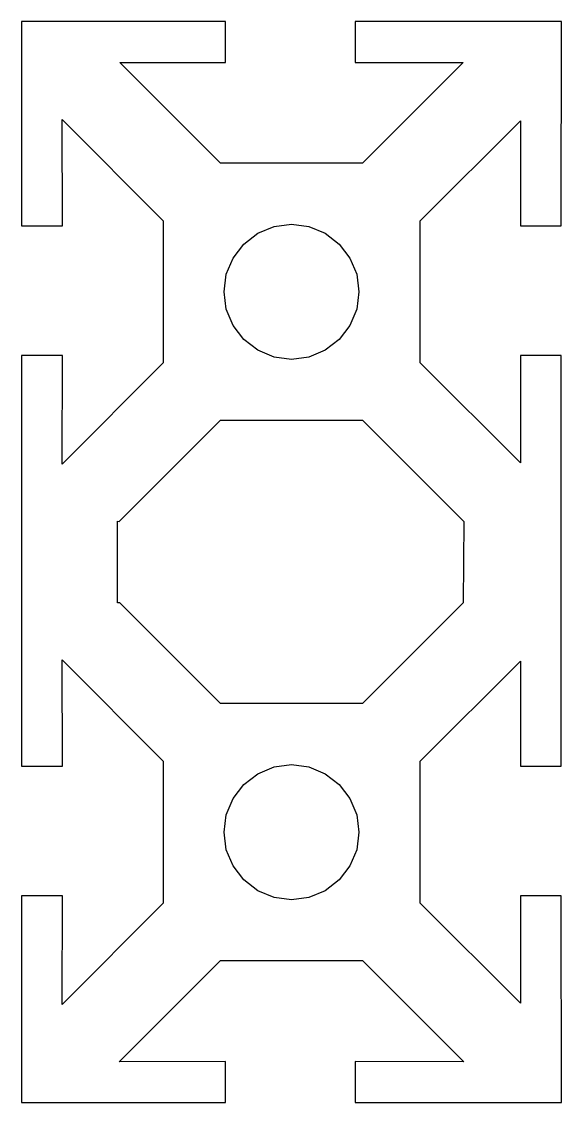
# Model space of a CAD drawing. Header units: millimetres. Extents: x 0 to 20, y 0 to 40.
import ezdxf

# ---------------------------------------------------------------- set-up
doc = ezdxf.new("R2010")
doc.units = ezdxf.units.MM
doc.layers.add('Layer0', color=70, linetype='Continuous')

msp = doc.modelspace()

# ---------------------------------------------------------------- linework, layer by layer
at = {"layer": 'Layer0'}
for points in [[(1.51, 27.643, 48.928), (0, 27.643, 48.928), (0, 12.443, 48.928), (1.51, 12.443, 48.928), (1.5, 16.379, 48.928), (5.248, 12.631, 48.928), (5.248, 7.369, 48.928), (1.5, 3.621, 48.928), (1.51, 7.643, 48.928), (0, 7.643, 48.928), (0, 0, 48.928), (7.557, 0, 48.928), (7.557, 1.51, 48.928), (3.621, 1.5, 48.928), (7.369, 5.248, 48.928), (12.631, 5.248, 48.928), (16.379, 1.5, 48.928), (12.357, 1.51, 48.928), (12.357, 0, 48.928), (20, 0, 48.928), (19.991, 7.643, 48.928), (18.481, 7.643, 48.928), (18.481, 3.666, 48.928), (14.771, 7.377, 48.928), (14.771, 12.623, 48.928), (18.481, 16.334, 48.928), (18.481, 12.443, 48.928), (19.991, 12.443, 48.928), (19.991, 27.643, 48.928), (18.481, 27.643, 48.928), (18.481, 23.666, 48.928), (14.771, 27.377, 48.928), (14.771, 32.623, 48.928), (18.481, 36.334, 48.928), (18.481, 32.443, 48.928), (19.991, 32.443, 48.928), (20, 40, 48.928), (12.357, 40, 48.928), (12.357, 38.49, 48.928), (16.355, 38.49, 48.928), (12.627, 34.762, 48.928), (7.373, 34.762, 48.928), (3.645, 38.49, 48.928), (7.557, 38.49, 48.928), (7.557, 40, 48.928), (0, 40, 48.928), (0, 32.443, 48.928), (1.51, 32.443, 48.928), (1.5, 36.379, 48.928), (5.248, 32.631, 48.928), (5.248, 27.369, 48.928), (1.5, 23.621, 48.928)], [(12.415, 29.353, 48.928), (12.165, 28.75, 48.928), (11.768, 28.232, 48.928), (11.25, 27.835, 48.928), (10.647, 27.585, 48.928), (10, 27.5, 48.928), (9.353, 27.585, 48.928), (8.75, 27.835, 48.928), (8.232, 28.232, 48.928), (7.835, 28.75, 48.928), (7.585, 29.353, 48.928), (7.5, 30, 48.928), (7.585, 30.647, 48.928), (7.835, 31.25, 48.928), (8.232, 31.768, 48.928), (8.75, 32.165, 48.928), (9.353, 32.415, 48.928), (10, 32.5, 48.928), (10.647, 32.415, 48.928), (11.25, 32.165, 48.928), (11.768, 31.768, 48.928), (12.165, 31.25, 48.928), (12.415, 30.647, 48.928), (12.5, 30, 48.928)], [(3.645, 18.49, 48.928), (3.557, 18.49, 48.928), (3.557, 21.51, 48.928), (3.621, 21.5, 48.928), (7.369, 25.248, 48.928), (12.631, 25.248, 48.928), (16.379, 21.5, 48.928), (16.355, 18.49, 48.928), (12.627, 14.762, 48.928), (7.373, 14.762, 48.928)], [(12.415, 9.353, 48.928), (12.165, 8.75, 48.928), (11.768, 8.232, 48.928), (11.25, 7.835, 48.928), (10.647, 7.585, 48.928), (10, 7.5, 48.928), (9.353, 7.585, 48.928), (8.75, 7.835, 48.928), (8.232, 8.232, 48.928), (7.835, 8.75, 48.928), (7.585, 9.353, 48.928), (7.5, 10, 48.928), (7.585, 10.647, 48.928), (7.835, 11.25, 48.928), (8.232, 11.768, 48.928), (8.75, 12.165, 48.928), (9.353, 12.415, 48.928), (10, 12.5, 48.928), (10.647, 12.415, 48.928), (11.25, 12.165, 48.928), (11.768, 11.768, 48.928), (12.165, 11.25, 48.928), (12.415, 10.647, 48.928), (12.5, 10, 48.928)]]:
    msp.add_polyline3d(points, close=True, dxfattribs=at)

doc.saveas('drawing.dxf')
